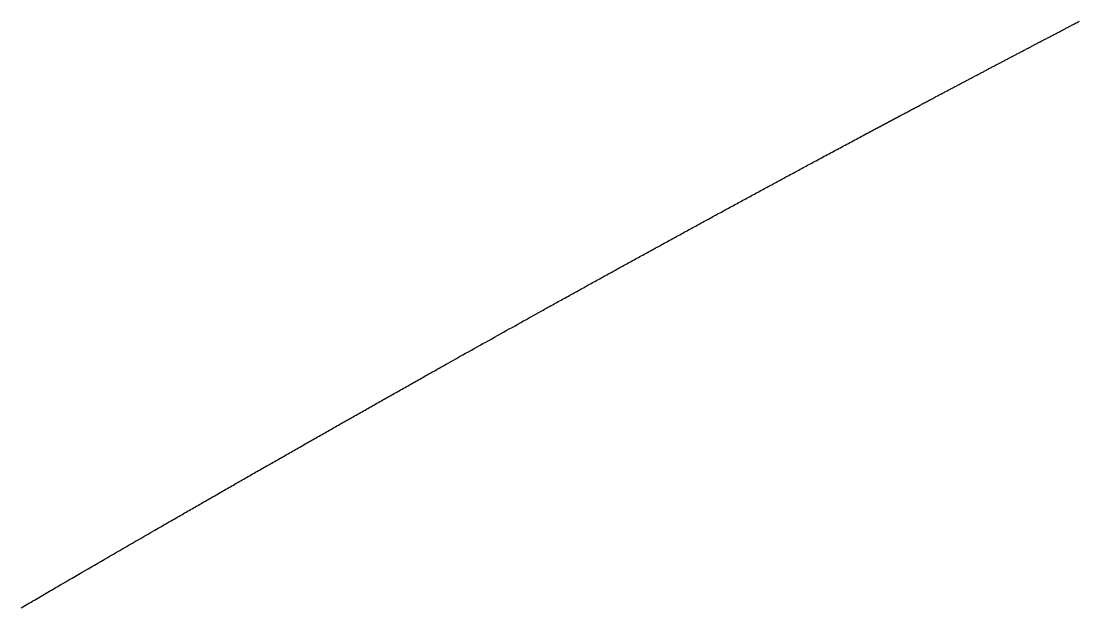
# Model space of a CAD drawing. Header units: millimetres. Extents: x 0 to 2438, y 0 to 1219.
# Drawn here: x 772.515 to 773.527, y 119.225 to 119.786 of the extents above; entities that cross this region are included whole.
import ezdxf

# ---------------------------------------------------------------- set-up
doc = ezdxf.new("R2010")
doc.units = ezdxf.units.MM
doc.layers.add('CUT', color=7, linetype='Continuous')

msp = doc.modelspace()

# ---------------------------------------------------------------- linework, layer by layer
at = {"layer": 'CUT'}
msp.add_lwpolyline([(772.5148, 119.2248), (772.5164, 119.2257), (772.518, 119.2267), (772.5196, 119.2276), (772.5212, 119.2286), (772.5228, 119.2295), (772.5244, 119.2304), (772.526, 119.2314), (772.5276, 119.2323), (772.5292, 119.2332), (772.5308, 119.2342), (772.5325, 119.2351), (772.5341, 119.2361), (772.5357, 119.237), (772.5373, 119.2379), (772.5388, 119.2388), (772.5404, 119.2398), (772.5421, 119.2407), (772.5438, 119.2417), (772.5454, 119.2427), (772.547, 119.2436), (772.5485, 119.2445), (772.5499, 119.2453), (772.5513, 119.2461), (772.5529, 119.247), (772.5549, 119.2482), (772.5575, 119.2497), (772.5605, 119.2515), (772.5637, 119.2533), (772.567, 119.2552), (772.5701, 119.257), (772.5732, 119.2588), (772.5761, 119.2605), (772.5791, 119.2622), (772.5821, 119.264), (772.5851, 119.2657), (772.5881, 119.2675), (772.5911, 119.2692), (772.5942, 119.271), (772.5972, 119.2727), (772.6002, 119.2745), (772.6032, 119.2762), (772.6062, 119.278), (772.6092, 119.2797), (772.6123, 119.2815), (772.6153, 119.2832), (772.6183, 119.285), (772.6214, 119.2867), (772.6244, 119.2885), (772.6274, 119.2902), (772.6303, 119.2919), (772.6333, 119.2936), (772.6363, 119.2954), (772.6394, 119.2972), (772.6427, 119.2991), (772.646, 119.301), (772.649, 119.3027), (772.6515, 119.3042), (772.6534, 119.3053), (772.6549, 119.3061), (772.656, 119.3068), (772.6572, 119.3074), (772.6585, 119.3082), (772.6599, 119.309), (772.6613, 119.3098), (772.6628, 119.3107), (772.6643, 119.3115), (772.6657, 119.3123), (772.6671, 119.3131), (772.6685, 119.3139), (772.6699, 119.3147), (772.6713, 119.3156), (772.6727, 119.3164), (772.6741, 119.3172), (772.6755, 119.318), (772.6769, 119.3188), (772.6784, 119.3196), (772.6798, 119.3204), (772.6812, 119.3213), (772.6826, 119.3221), (772.684, 119.3229), (772.6854, 119.3237), (772.6868, 119.3245), (772.6882, 119.3253), (772.6897, 119.3261), (772.6911, 119.3269), (772.6925, 119.3277), (772.6939, 119.3286), (772.6953, 119.3294), (772.6967, 119.3302), (772.6981, 119.331), (772.6995, 119.3318), (772.701, 119.3326), (772.7024, 119.3334), (772.7038, 119.3342), (772.7052, 119.3351), (772.7066, 119.3359), (772.708, 119.3367), (772.7094, 119.3375), (772.7108, 119.3383), (772.7123, 119.3391), (772.7137, 119.3399), (772.7151, 119.3407), (772.7165, 119.3415), (772.7179, 119.3423), (772.7193, 119.3432), (772.7207, 119.344), (772.7221, 119.3448), (772.7236, 119.3456), (772.725, 119.3464), (772.7264, 119.3472), (772.7278, 119.348), (772.7292, 119.3488), (772.7306, 119.3496), (772.732, 119.3504), (772.7335, 119.3513), (772.7349, 119.3521), (772.7363, 119.3529), (772.7377, 119.3537), (772.7391, 119.3545), (772.7405, 119.3553), (772.7419, 119.3561), (772.7434, 119.3569), (772.7448, 119.3577), (772.7462, 119.3585), (772.7476, 119.3593), (772.749, 119.3602), (772.7504, 119.361), (772.7518, 119.3618), (772.7533, 119.3626), (772.7547, 119.3634), (772.7561, 119.3642), (772.7575, 119.365), (772.7589, 119.3658), (772.7603, 119.3666), (772.7617, 119.3674), (772.7631, 119.3682), (772.7646, 119.369), (772.766, 119.3698), (772.7674, 119.3707), (772.7688, 119.3715), (772.7702, 119.3723), (772.7716, 119.3731), (772.7731, 119.3739), (772.7745, 119.3747), (772.7759, 119.3755), (772.7773, 119.3763), (772.7787, 119.3771), (772.7801, 119.3779), (772.7816, 119.3787), (772.783, 119.3795), (772.7844, 119.3803), (772.7858, 119.3811), (772.7872, 119.382), (772.7886, 119.3828), (772.79, 119.3836), (772.7915, 119.3844), (772.7929, 119.3852), (772.7943, 119.386), (772.7957, 119.3868), (772.7971, 119.3876), (772.7985, 119.3884), (772.8, 119.3892), (772.8014, 119.39), (772.8028, 119.3908), (772.8042, 119.3916), (772.8056, 119.3924), (772.807, 119.3932), (772.8084, 119.394), (772.8099, 119.3948), (772.8113, 119.3956), (772.8127, 119.3965), (772.8141, 119.3973), (772.8155, 119.3981), (772.8169, 119.3989), (772.8184, 119.3997), (772.8198, 119.4005), (772.8212, 119.4013), (772.8226, 119.4021), (772.824, 119.4029), (772.8254, 119.4037), (772.8269, 119.4045), (772.8283, 119.4053), (772.8297, 119.4061), (772.8311, 119.4069), (772.8325, 119.4077), (772.8339, 119.4085), (772.8354, 119.4093), (772.8368, 119.4101), (772.8382, 119.4109), (772.8396, 119.4117), (772.841, 119.4125), (772.8425, 119.4133), (772.8439, 119.4141), (772.8453, 119.4149), (772.8467, 119.4157), (772.8481, 119.4165), (772.8495, 119.4173), (772.851, 119.4181), (772.8524, 119.4189), (772.8538, 119.4197), (772.8552, 119.4206), (772.8566, 119.4214), (772.858, 119.4222), (772.8595, 119.423), (772.8609, 119.4238), (772.8623, 119.4246), (772.8637, 119.4254), (772.8651, 119.4262), (772.8666, 119.427), (772.868, 119.4278), (772.8694, 119.4286), (772.8708, 119.4294), (772.8722, 119.4302), (772.8736, 119.431), (772.8751, 119.4318), (772.8765, 119.4326), (772.8779, 119.4334), (772.8793, 119.4342), (772.8807, 119.435), (772.8822, 119.4358), (772.8836, 119.4366), (772.885, 119.4374), (772.8864, 119.4382), (772.8878, 119.439), (772.8892, 119.4398), (772.8907, 119.4406), (772.8921, 119.4414), (772.8935, 119.4422), (772.8949, 119.443), (772.8963, 119.4438), (772.8978, 119.4446), (772.8992, 119.4454), (772.9006, 119.4462), (772.902, 119.447), (772.9034, 119.4478), (772.9049, 119.4486), (772.9063, 119.4494), (772.9077, 119.4502), (772.9091, 119.4509), (772.9105, 119.4517), (772.912, 119.4526), (772.9134, 119.4534), (772.9149, 119.4542), (772.9163, 119.455), (772.9176, 119.4558), (772.9188, 119.4564), (772.92, 119.4571), (772.9215, 119.4579), (772.9233, 119.4589), (772.9257, 119.4603), (772.9284, 119.4618), (772.9314, 119.4635), (772.9344, 119.4652), (772.9373, 119.4668), (772.9401, 119.4684), (772.9429, 119.4699), (772.9456, 119.4714), (772.9483, 119.473), (772.9511, 119.4745), (772.9539, 119.4761), (772.9567, 119.4777), (772.9595, 119.4792), (772.9623, 119.4808), (772.9651, 119.4823), (772.9678, 119.4839), (772.9706, 119.4854), (772.9734, 119.487), (772.9762, 119.4886), (772.979, 119.4901), (772.9818, 119.4917), (772.9846, 119.4932), (772.9874, 119.4948), (772.9901, 119.4963), (772.9929, 119.4979), (772.9956, 119.4994), (772.9984, 119.5009), (773.0013, 119.5026), (773.0043, 119.5042), (773.0073, 119.5059), (773.0101, 119.5074), (773.0124, 119.5088), (773.0142, 119.5098), (773.0156, 119.5105), (773.0168, 119.5112), (773.0179, 119.5118), (773.0192, 119.5125), (773.0205, 119.5132), (773.0219, 119.514), (773.0234, 119.5148), (773.0248, 119.5156), (773.0261, 119.5164), (773.0275, 119.5171), (773.0288, 119.5179), (773.0302, 119.5186), (773.0316, 119.5194), (773.0329, 119.5201), (773.0343, 119.5209), (773.0357, 119.5216), (773.037, 119.5224), (773.0384, 119.5232), (773.0398, 119.5239), (773.0411, 119.5247), (773.0425, 119.5254), (773.0439, 119.5262), (773.0452, 119.5269), (773.0466, 119.5277), (773.048, 119.5285), (773.0493, 119.5292), (773.0507, 119.53), (773.0521, 119.5307), (773.0534, 119.5315), (773.0548, 119.5322), (773.0562, 119.533), (773.0575, 119.5338), (773.0589, 119.5345), (773.0602, 119.5353), (773.0616, 119.536), (773.063, 119.5368), (773.0643, 119.5375), (773.0657, 119.5383), (773.0671, 119.539), (773.0685, 119.5398), (773.0698, 119.5406), (773.0712, 119.5413), (773.0726, 119.5421), (773.0739, 119.5428), (773.0753, 119.5436), (773.0767, 119.5443), (773.078, 119.5451), (773.0794, 119.5458), (773.0808, 119.5466), (773.0821, 119.5473), (773.0835, 119.5481), (773.0849, 119.5489), (773.0862, 119.5496), (773.0876, 119.5504), (773.089, 119.5511), (773.0903, 119.5519), (773.0917, 119.5526), (773.0931, 119.5534), (773.0944, 119.5541), (773.0958, 119.5549), (773.0972, 119.5556), (773.0985, 119.5564), (773.0999, 119.5571), (773.1013, 119.5579), (773.1026, 119.5587), (773.104, 119.5594), (773.1054, 119.5602), (773.1067, 119.5609), (773.1081, 119.5617), (773.1095, 119.5624), (773.1109, 119.5632), (773.1122, 119.5639), (773.1136, 119.5647), (773.115, 119.5654), (773.1163, 119.5662), (773.1177, 119.5669), (773.1191, 119.5677), (773.1204, 119.5684), (773.1218, 119.5692), (773.1232, 119.5699), (773.1245, 119.5707), (773.1259, 119.5714), (773.1273, 119.5722), (773.1286, 119.5729), (773.13, 119.5737), (773.1314, 119.5744), (773.1328, 119.5752), (773.1341, 119.5759), (773.1355, 119.5767), (773.1369, 119.5774), (773.1382, 119.5782), (773.1396, 119.5789), (773.141, 119.5797), (773.1423, 119.5804), (773.1437, 119.5812), (773.1451, 119.5819), (773.1465, 119.5827), (773.1478, 119.5834), (773.1492, 119.5842), (773.1506, 119.5849), (773.1519, 119.5857), (773.1533, 119.5864), (773.1547, 119.5872), (773.156, 119.5879), (773.1574, 119.5887), (773.1588, 119.5894), (773.1602, 119.5902), (773.1615, 119.5909), (773.1629, 119.5917), (773.1643, 119.5924), (773.1656, 119.5932), (773.167, 119.5939), (773.1684, 119.5947), (773.1698, 119.5954), (773.1711, 119.5962), (773.1725, 119.5969), (773.1739, 119.5977), (773.1752, 119.5984), (773.1766, 119.5992), (773.178, 119.5999), (773.1793, 119.6007), (773.1807, 119.6014), (773.1821, 119.6022), (773.1835, 119.6029), (773.1848, 119.6036), (773.1862, 119.6044), (773.1876, 119.6051), (773.189, 119.6059), (773.1903, 119.6066), (773.1917, 119.6074), (773.1931, 119.6081), (773.1944, 119.6089), (773.1958, 119.6096), (773.1972, 119.6104), (773.1986, 119.6111), (773.1999, 119.6119), (773.2013, 119.6126), (773.2027, 119.6134), (773.204, 119.6141), (773.2054, 119.6148), (773.2068, 119.6156), (773.2082, 119.6163), (773.2095, 119.6171), (773.2109, 119.6178), (773.2123, 119.6186), (773.2137, 119.6193), (773.215, 119.6201), (773.2164, 119.6208), (773.2178, 119.6215), (773.2191, 119.6223), (773.2205, 119.623), (773.2219, 119.6238), (773.2233, 119.6245), (773.2246, 119.6253), (773.226, 119.626), (773.2274, 119.6268), (773.2287, 119.6275), (773.2301, 119.6282), (773.2315, 119.629), (773.2329, 119.6297), (773.2342, 119.6305), (773.2356, 119.6312), (773.237, 119.632), (773.2384, 119.6327), (773.2397, 119.6334), (773.2411, 119.6342), (773.2425, 119.6349), (773.2439, 119.6357), (773.2452, 119.6364), (773.2466, 119.6372), (773.248, 119.6379), (773.2494, 119.6386), (773.2507, 119.6394), (773.2521, 119.6401), (773.2535, 119.6409), (773.2549, 119.6416), (773.2562, 119.6424), (773.2576, 119.6431), (773.259, 119.6438), (773.2603, 119.6446), (773.2617, 119.6453), (773.2631, 119.6461), (773.2645, 119.6468), (773.2659, 119.6475), (773.2672, 119.6483), (773.2686, 119.649), (773.27, 119.6498), (773.2713, 119.6505), (773.2727, 119.6512), (773.274, 119.652), (773.2755, 119.6527), (773.277, 119.6535), (773.2785, 119.6544), (773.2801, 119.6552), (773.2816, 119.656), (773.2832, 119.6569), (773.2847, 119.6577), (773.2863, 119.6585), (773.2878, 119.6594), (773.2893, 119.6602), (773.2909, 119.661), (773.2924, 119.6618), (773.2939, 119.6627), (773.2955, 119.6635), (773.297, 119.6643), (773.2986, 119.6651), (773.3001, 119.666), (773.3016, 119.6668), (773.3032, 119.6676), (773.3047, 119.6684), (773.3063, 119.6693), (773.3078, 119.6701), (773.3094, 119.6709), (773.3109, 119.6718), (773.3125, 119.6726), (773.3139, 119.6734), (773.3154, 119.6742), (773.317, 119.675), (773.3186, 119.6759), (773.3204, 119.6768), (773.3221, 119.6778), (773.3237, 119.6786), (773.3248, 119.6792), (773.3254, 119.6795), (773.3255, 119.6796), (773.3255, 119.6795), (773.3255, 119.6796), (773.3257, 119.6797), (773.3259, 119.6798), (773.3261, 119.6799), (773.3263, 119.68), (773.3265, 119.6801), (773.3266, 119.6802), (773.3268, 119.6802), (773.3269, 119.6803), (773.3271, 119.6804), (773.3273, 119.6805), (773.3274, 119.6806), (773.3276, 119.6807), (773.3278, 119.6808), (773.3279, 119.6809), (773.3281, 119.681), (773.3283, 119.681), (773.3284, 119.6811), (773.3286, 119.6812), (773.3288, 119.6813), (773.3289, 119.6814), (773.3291, 119.6815), (773.3292, 119.6816), (773.3294, 119.6817), (773.3296, 119.6817), (773.3297, 119.6818), (773.3299, 119.6819), (773.3301, 119.682), (773.3302, 119.6821), (773.3304, 119.6822), (773.3306, 119.6823), (773.3307, 119.6824), (773.3309, 119.6825), (773.3311, 119.6825), (773.3312, 119.6826), (773.3314, 119.6827), (773.3316, 119.6828), (773.3317, 119.6829), (773.3319, 119.683), (773.3321, 119.6831), (773.3322, 119.6832), (773.3324, 119.6832), (773.3326, 119.6833), (773.3327, 119.6834), (773.3329, 119.6835), (773.333, 119.6836), (773.3332, 119.6837), (773.3334, 119.6838), (773.3335, 119.6839), (773.3337, 119.684), (773.3339, 119.684), (773.334, 119.6841), (773.3342, 119.6842), (773.3344, 119.6843), (773.3345, 119.6844), (773.3347, 119.6845), (773.3349, 119.6846), (773.335, 119.6847), (773.3352, 119.6847), (773.3354, 119.6848), (773.3355, 119.6849), (773.3357, 119.685), (773.3359, 119.6851), (773.336, 119.6852), (773.3362, 119.6853), (773.3364, 119.6854), (773.3365, 119.6855), (773.3367, 119.6855), (773.3369, 119.6856), (773.337, 119.6857), (773.3372, 119.6858), (773.3373, 119.6859), (773.3375, 119.686), (773.3377, 119.6861), (773.3378, 119.6862), (773.338, 119.6862), (773.3382, 119.6863), (773.3383, 119.6864), (773.3385, 119.6865), (773.3387, 119.6866), (773.3388, 119.6867), (773.339, 119.6868), (773.3392, 119.6869), (773.3393, 119.687), (773.3395, 119.687), (773.3397, 119.6871), (773.3398, 119.6872), (773.34, 119.6873), (773.3401, 119.6874), (773.3403, 119.6875), (773.3405, 119.6876), (773.3407, 119.6877), (773.3408, 119.6877), (773.341, 119.6878), (773.3411, 119.6879), (773.3413, 119.688), (773.3415, 119.6881), (773.3416, 119.6882), (773.3418, 119.6883), (773.342, 119.6884), (773.3421, 119.6885), (773.3423, 119.6885), (773.3425, 119.6886), (773.3426, 119.6887), (773.3428, 119.6888), (773.343, 119.6889), (773.3431, 119.689), (773.3433, 119.6891), (773.3435, 119.6892), (773.3436, 119.6892), (773.3438, 119.6893), (773.344, 119.6894), (773.3441, 119.6895), (773.3443, 119.6896), (773.3445, 119.6897), (773.3446, 119.6898), (773.3448, 119.6899), (773.3449, 119.6899), (773.3451, 119.69), (773.3453, 119.6901), (773.3454, 119.6902), (773.3456, 119.6903), (773.3458, 119.6904), (773.3459, 119.6905), (773.3461, 119.6906), (773.3463, 119.6907), (773.3464, 119.6907), (773.3466, 119.6908), (773.3468, 119.6909), (773.3469, 119.691), (773.3471, 119.6911), (773.3473, 119.6912), (773.3474, 119.6913), (773.3476, 119.6914), (773.3478, 119.6914), (773.3479, 119.6915), (773.3481, 119.6916), (773.3483, 119.6917), (773.3484, 119.6918), (773.3486, 119.6919), (773.3487, 119.692), (773.3489, 119.6921), (773.3491, 119.6922), (773.3492, 119.6922), (773.3494, 119.6923), (773.3496, 119.6924), (773.3497, 119.6925), (773.3499, 119.6926), (773.3501, 119.6927), (773.3502, 119.6928), (773.3504, 119.6929), (773.3506, 119.6929), (773.3507, 119.693), (773.3509, 119.6931), (773.3511, 119.6932), (773.3512, 119.6933), (773.3514, 119.6934), (773.3516, 119.6935), (773.3517, 119.6936), (773.3519, 119.6937), (773.3521, 119.6937), (773.3522, 119.6938), (773.3524, 119.6939), (773.3526, 119.694), (773.3527, 119.6941), (773.3529, 119.6942), (773.353, 119.6943), (773.3532, 119.6944), (773.3534, 119.6944), (773.3535, 119.6945), (773.3537, 119.6946), (773.3539, 119.6947), (773.354, 119.6948), (773.3542, 119.6949), (773.3544, 119.695), (773.3545, 119.6951), (773.3547, 119.6951), (773.3548, 119.6952), (773.355, 119.6953), (773.3552, 119.6954), (773.3554, 119.6955), (773.3556, 119.6956), (773.3558, 119.6957), (773.3559, 119.6958), (773.3559, 119.6958), (773.3559, 119.6958), (773.3561, 119.6959), (773.3565, 119.6961), (773.3572, 119.6965), (773.3581, 119.697), (773.3592, 119.6975), (773.3602, 119.6981), (773.3612, 119.6986), (773.3622, 119.6991), (773.3631, 119.6996), (773.364, 119.7001), (773.3649, 119.7006), (773.3658, 119.7011), (773.3668, 119.7016), (773.3677, 119.7021), (773.3686, 119.7026), (773.3696, 119.7031), (773.3705, 119.7036), (773.3714, 119.704), (773.3723, 119.7045), (773.3733, 119.705), (773.3742, 119.7055), (773.3751, 119.706), (773.3761, 119.7065), (773.377, 119.707), (773.3779, 119.7075), (773.3789, 119.708), (773.3798, 119.7085), (773.3807, 119.709), (773.3817, 119.7095), (773.3826, 119.71), (773.3836, 119.7105), (773.3845, 119.711), (773.3854, 119.7115), (773.3863, 119.712), (773.3871, 119.7124), (773.3879, 119.7128), (773.3887, 119.7132), (773.3894, 119.7136), (773.3901, 119.714), (773.3909, 119.7144), (773.3917, 119.7148), (773.3925, 119.7152), (773.3932, 119.7156), (773.394, 119.716), (773.3948, 119.7164), (773.3955, 119.7168), (773.3963, 119.7172), (773.3971, 119.7176), (773.3978, 119.7181), (773.3986, 119.7185), (773.3994, 119.7189), (773.4001, 119.7193), (773.4009, 119.7197), (773.4017, 119.7201), (773.4024, 119.7205), (773.4032, 119.7209), (773.404, 119.7213), (773.4047, 119.7217), (773.4055, 119.7221), (773.4062, 119.7225), (773.407, 119.7229), (773.4078, 119.7233), (773.4085, 119.7237), (773.4093, 119.7241), (773.4101, 119.7245), (773.4108, 119.725), (773.4116, 119.7254), (773.4124, 119.7258), (773.4131, 119.7262), (773.4139, 119.7266), (773.4147, 119.727), (773.4154, 119.7274), (773.4162, 119.7278), (773.417, 119.7282), (773.4177, 119.7286), (773.4185, 119.729), (773.4193, 119.7294), (773.42, 119.7298), (773.4208, 119.7302), (773.4216, 119.7306), (773.4224, 119.731), (773.4231, 119.7314), (773.4239, 119.7318), (773.4247, 119.7323), (773.4254, 119.7327), (773.4262, 119.7331), (773.427, 119.7335), (773.4277, 119.7339), (773.4285, 119.7343), (773.4293, 119.7347), (773.43, 119.7351), (773.4308, 119.7355), (773.4316, 119.7359), (773.4323, 119.7363), (773.4331, 119.7367), (773.4339, 119.7371), (773.4346, 119.7375), (773.4354, 119.7379), (773.4361, 119.7383), (773.4369, 119.7387), (773.4377, 119.7391), (773.4385, 119.7395), (773.4392, 119.7399), (773.44, 119.7403), (773.4408, 119.7408), (773.4415, 119.7412), (773.4423, 119.7416), (773.4431, 119.742), (773.4438, 119.7424), (773.4446, 119.7428), (773.4454, 119.7432), (773.4461, 119.7436), (773.4469, 119.744), (773.4477, 119.7444), (773.4484, 119.7448), (773.4492, 119.7452), (773.45, 119.7456), (773.4507, 119.746), (773.4515, 119.7464), (773.4523, 119.7468), (773.453, 119.7472), (773.4538, 119.7476), (773.4546, 119.748), (773.4553, 119.7484), (773.4561, 119.7488), (773.4569, 119.7492), (773.4576, 119.7496), (773.4584, 119.75), (773.4592, 119.7504), (773.4599, 119.7509), (773.4607, 119.7513), (773.4615, 119.7517), (773.4622, 119.7521), (773.463, 119.7525), (773.4638, 119.7529), (773.4645, 119.7533), (773.4653, 119.7537), (773.4661, 119.7541), (773.4668, 119.7545), (773.4676, 119.7549), (773.4684, 119.7553), (773.4691, 119.7557), (773.4699, 119.7561), (773.4707, 119.7565), (773.4715, 119.7569), (773.4722, 119.7573), (773.473, 119.7577), (773.4737, 119.7581), (773.4745, 119.7585), (773.4753, 119.7589), (773.4761, 119.7593), (773.4768, 119.7597), (773.4776, 119.7601), (773.4784, 119.7605), (773.4791, 119.7609), (773.4799, 119.7613), (773.4807, 119.7617), (773.4814, 119.7621), (773.4822, 119.7625), (773.483, 119.763), (773.4837, 119.7634), (773.4845, 119.7638), (773.4853, 119.7642), (773.486, 119.7646), (773.4868, 119.765), (773.4876, 119.7654), (773.4883, 119.7658), (773.4891, 119.7662), (773.4899, 119.7666), (773.4906, 119.767), (773.4914, 119.7674), (773.4922, 119.7678), (773.4929, 119.7682), (773.4937, 119.7686), (773.4945, 119.769), (773.4953, 119.7694), (773.496, 119.7698), (773.4968, 119.7702), (773.4976, 119.7706), (773.4983, 119.771), (773.4991, 119.7714), (773.4999, 119.7718), (773.5006, 119.7722), (773.5014, 119.7726), (773.5022, 119.773), (773.5029, 119.7734), (773.5037, 119.7738), (773.5045, 119.7742), (773.5052, 119.7746), (773.506, 119.775), (773.5068, 119.7754), (773.5075, 119.7758), (773.5083, 119.7762), (773.5091, 119.7766), (773.5098, 119.777), (773.5106, 119.7774), (773.5114, 119.7778), (773.5121, 119.7782), (773.5129, 119.7786), (773.5137, 119.779), (773.5144, 119.7794), (773.5152, 119.7798), (773.516, 119.7802), (773.5168, 119.7806), (773.5175, 119.781), (773.5183, 119.7814), (773.519, 119.7819), (773.5198, 119.7823), (773.5206, 119.7827), (773.5214, 119.7831), (773.5221, 119.7835), (773.5229, 119.7839), (773.5237, 119.7843), (773.5244, 119.7847), (773.5252, 119.7851), (773.526, 119.7855), (773.5267, 119.7859), (773.5275, 119.7863)], dxfattribs=at)

doc.saveas('drawing.dxf')
